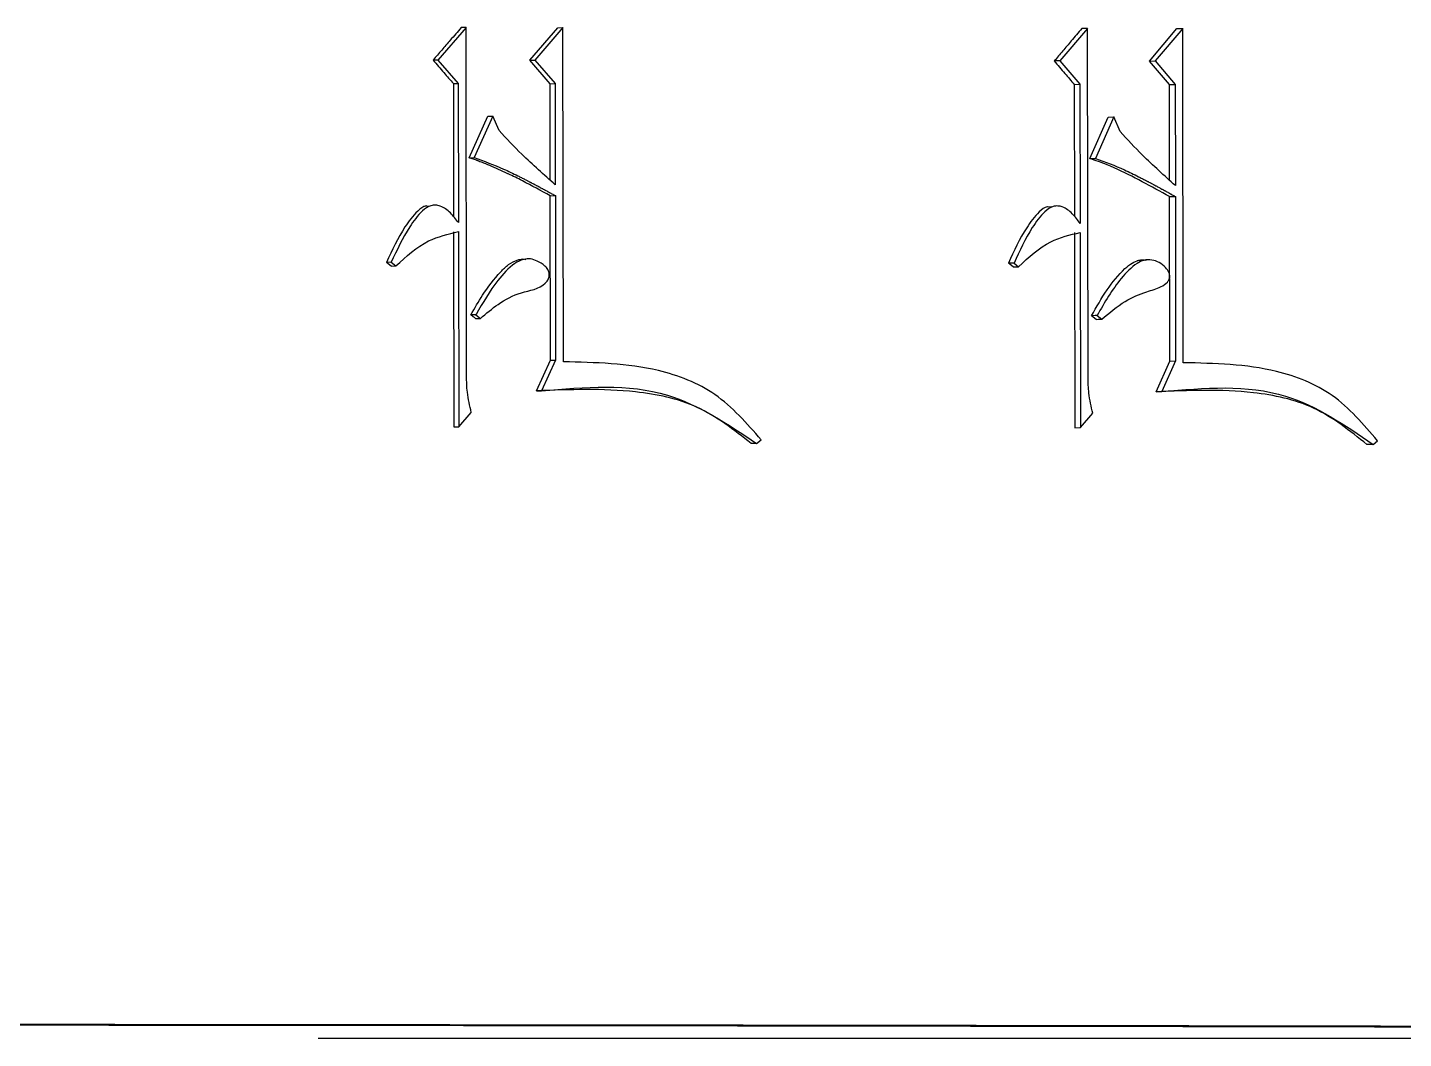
# Model space of a CAD drawing. Header units: millimetres. Extents: x 1726 to 4771, y 590 to 2743.
# Drawn here: x 3135.26 to 3143.49, y 929.48 to 935.54 of the extents above; entities that cross this region are included whole.
import ezdxf

# ---------------------------------------------------------------- set-up
doc = ezdxf.new("R2010")
doc.units = ezdxf.units.MM

msp = doc.modelspace()

# ---------------------------------------------------------------- linework, layer by layer
at = {"color": 7, "linetype": 'Continuous', "lineweight": 25}
for p, q in [((3137.8809, 935.537), (3137.7126, 935.3424)), ((3137.8809, 935.537), (3137.8517, 935.5361)), ((3137.884, 933.4493), (3137.8809, 935.537)), ((3138.263, 935.341), (3138.4307, 935.5355)), ((3138.4607, 935.5363), (3138.2928, 935.3418)), ((3138.4307, 935.5355), (3138.4607, 935.5363)), ((3138.4636, 933.5352), (3138.4607, 935.5363)), ((3141.6008, 935.532), (3141.4353, 935.3376)), ((3141.6008, 935.532), (3141.5667, 935.5312)), ((3141.6038, 933.4444), (3141.6008, 935.532)), ((3141.9711, 935.3359), (3142.1359, 935.5303)), ((3142.1707, 935.5311), (3142.0057, 935.3367)), ((3142.1359, 935.5303), (3142.1707, 935.5311)), ((3142.1736, 933.53), (3142.1707, 935.5311)), ((3137.7126, 935.3424), (3137.6836, 935.3416)), ((3137.7126, 935.3424), (3137.8346, 935.2017)), ((3138.263, 935.341), (3138.2928, 935.3418)), ((3138.3846, 935.2002), (3138.263, 935.341)), ((3138.2928, 935.3418), (3138.4145, 935.201)), ((3141.4353, 935.3376), (3141.4015, 935.3368)), ((3141.4353, 935.3376), (3141.5553, 935.1968)), ((3141.9711, 935.3359), (3142.0057, 935.3367)), ((3142.0905, 935.1951), (3141.9711, 935.3359)), ((3142.0057, 935.3367), (3142.1253, 935.1959)), ((3137.8054, 935.2008), (3137.8346, 935.2017)), ((3137.8054, 935.2008), (3137.8066, 934.4039)), ((3137.8346, 935.2017), (3137.8358, 934.3688)), ((3138.3846, 935.2002), (3138.4145, 935.201)), ((3138.3854, 934.6221), (3138.3846, 935.2002)), ((3138.4145, 935.201), (3138.4154, 934.5953)), ((3141.5212, 935.196), (3141.5553, 935.1968)), ((3141.5212, 935.196), (3141.5224, 934.4056)), ((3141.5553, 935.1968), (3141.5565, 934.3639)), ((3142.0905, 935.1951), (3142.1253, 935.1959)), ((3142.0913, 934.6219), (3142.0905, 935.1951)), ((3142.1253, 935.1959), (3142.1262, 934.5901)), ((3137.8996, 934.7572), (3138.0114, 935.0059)), ((3138.0408, 935.0068), (3137.9289, 934.7581)), ((3138.0114, 935.0059), (3138.0408, 935.0068)), ((3138.0784, 934.9202), (3138.0408, 935.0068)), ((3141.6138, 934.7523), (3141.7237, 935.0009)), ((3141.758, 935.0018), (3141.648, 934.7532)), ((3141.7237, 935.0009), (3141.758, 935.0018)), ((3141.7949, 934.9152), (3141.758, 935.0018)), ((3137.8996, 934.7572), (3137.9289, 934.7581)), ((3137.943, 934.7421), (3137.8996, 934.7572)), ((3141.6138, 934.7523), (3141.648, 934.7532)), ((3138.3855, 934.5295), (3138.4155, 934.5304)), ((3138.387, 933.5452), (3138.3855, 934.5295)), ((3138.4155, 934.5304), (3138.4169, 933.546)), ((3142.0915, 934.5244), (3142.1263, 934.5252)), ((3142.0929, 933.5401), (3142.0915, 934.5244)), ((3142.1263, 934.5252), (3142.1277, 933.5409)), ((3137.6635, 934.4671), (3137.6343, 934.4663)), ((3141.3873, 934.4624), (3141.3533, 934.4616)), ((3137.8067, 934.3138), (3137.8084, 933.1456)), ((3137.8359, 934.3147), (3137.8376, 933.1465)), ((3141.5225, 934.3089), (3141.5242, 933.1407)), ((3141.5566, 934.3098), (3141.5582, 933.1416)), ((3138.2248, 934.1477), (3138.1947, 934.1468)), ((3141.9334, 934.1417), (3141.8985, 934.1409)), ((3137.4331, 934.1312), (3137.4045, 934.1304)), ((3137.4326, 934.1087), (3137.4045, 934.1304)), ((3137.4326, 934.1087), (3137.4613, 934.1095)), ((3137.4331, 934.1312), (3137.4613, 934.1095)), ((3141.1605, 934.1265), (3141.127, 934.1257)), ((3141.1547, 934.104), (3141.127, 934.1257)), ((3141.1547, 934.104), (3141.1883, 934.1048)), ((3141.1605, 934.1265), (3141.1883, 934.1048)), ((3137.9396, 933.817), (3137.9102, 933.8162)), ((3137.9396, 933.817), (3137.9676, 933.7954)), ((3141.652, 933.7896), (3141.6244, 933.8112)), ((3141.6585, 933.8121), (3141.6861, 933.7904)), ((3137.9383, 933.7946), (3137.9676, 933.7954)), ((3138.3033, 933.3615), (3138.387, 933.5452)), ((3138.4169, 933.546), (3138.3331, 933.3623)), ((3138.387, 933.5452), (3138.4169, 933.546)), ((3142.0107, 933.3564), (3142.0929, 933.5401)), ((3142.1277, 933.5409), (3142.0453, 933.3572)), ((3142.0929, 933.5401), (3142.1277, 933.5409)), ((3138.3033, 933.3615), (3138.3331, 933.3623)), ((3142.0107, 933.3564), (3142.0453, 933.3572)), ((3137.8376, 933.1465), (3137.9124, 933.2329)), ((3141.5582, 933.1416), (3141.6318, 933.228)), ((3137.8084, 933.1456), (3137.8376, 933.1465)), ((3141.5242, 933.1407), (3141.5582, 933.1416)), ((3139.6196, 933.047), (3139.5881, 933.0462)), ((3139.6196, 933.047), (3139.6474, 933.0686)), ((3143.309, 933.0413), (3143.2727, 933.0405)), ((3143.309, 933.0413), (3143.3363, 933.0629)), ((3190.839, 929.4842), (3136.9965, 929.4842))]:
    msp.add_line(p, q, dxfattribs=at)
at = {"color": 7, "linetype": 'Continuous', "lineweight": 25, "flags": 128}
for points in [[(3137.9383, 933.7945), (3137.9311, 933.8001), (3137.924, 933.8056), (3137.9102, 933.8162)], [(3141.6585, 933.8121), (3141.6459, 933.8118), (3141.6351, 933.8115), (3141.6244, 933.8112)], [(3141.6519, 933.7896), (3141.6646, 933.7899), (3141.6754, 933.7901), (3141.6861, 933.7904)]]:
    msp.add_lwpolyline(points, dxfattribs=at)
at = {"color": 7, "linetype": 'Continuous', "lineweight": 25}
for points, knots in [([(3137.8517, 935.5361), (3137.8301, 935.5112), (3137.7913, 935.4663), (3137.7353, 935.4014), (3137.7008, 935.3615), (3137.6836, 935.3416)], [0, 0, 0, 0, 0.384798, 0.692399, 1, 1, 1, 1]), ([(3141.5667, 935.5312), (3141.5455, 935.5063), (3141.5074, 935.4614), (3141.4523, 935.3966), (3141.4184, 935.3567), (3141.4015, 935.3368)], [0, 0, 0, 0, 0.384798, 0.692399, 1, 1, 1, 1]), ([(3137.6836, 935.3416), (3137.6944, 935.3291), (3137.716, 935.3041), (3137.7567, 935.2572), (3137.7864, 935.2228), (3137.8054, 935.2008)], [0, 0, 0, 0, 0.2664015, 0.5328029, 1, 1, 1, 1]), ([(3141.4015, 935.3368), (3141.4121, 935.3243), (3141.4334, 935.2993), (3141.4733, 935.2523), (3141.5026, 935.2179), (3141.5212, 935.196)], [0, 0, 0, 0, 0.266401, 0.532803, 1, 1, 1, 1]), ([(3138.4154, 934.5953), (3138.3817, 934.6253), (3138.3143, 934.6853), (3138.1994, 934.7908), (3138.1234, 934.8721), (3138.0784, 934.9202)], [0, 0, 0, 0, 0.2895699, 0.5791714, 1, 1, 1, 1]), ([(3142.1262, 934.5901), (3142.0931, 934.6202), (3142.0268, 934.6802), (3141.9139, 934.7858), (3141.8392, 934.867), (3141.7949, 934.9152)], [0, 0, 0, 0, 0.28957, 0.579171, 1, 1, 1, 1]), ([(3137.9289, 934.7581), (3137.9884, 934.7368), (3138.0776, 934.7048), (3138.1664, 934.6612), (3138.2017, 934.6436), (3138.2158, 934.6365), (3138.2299, 934.6294), (3138.2421, 934.623), (3138.2509, 934.6185), (3138.2579, 934.6149), (3138.2649, 934.6112), (3138.2719, 934.6076), (3138.2789, 934.6039), (3138.2876, 934.5993), (3138.2946, 934.5956), (3138.3016, 934.5919), (3138.3085, 934.5882), (3138.3155, 934.5845), (3138.3242, 934.5798), (3138.3312, 934.5761), (3138.3399, 934.5714), (3138.3468, 934.5676), (3138.3538, 934.5639), (3138.3607, 934.5601), (3138.3677, 934.5564), (3138.3763, 934.5517), (3138.3833, 934.5479), (3138.3919, 934.5432), (3138.3989, 934.5394), (3138.4073, 934.5348), (3138.4123, 934.5321), (3138.4155, 934.5304)], [0, 0, 0, 0, 0.353012, 0.528911, 0.550896, 0.572881, 0.61685, 0.638835, 0.649827, 0.671812, 0.682805, 0.693797, 0.715782, 0.726774, 0.748759, 0.759751, 0.770744, 0.792728, 0.803721, 0.825705, 0.836698, 0.858683, 0.869675, 0.880667, 0.902652, 0.913644, 0.935629, 0.946622, 0.968606, 0.979599, 1, 1, 1, 1]), ([(3137.9432, 934.7438), (3137.9437, 934.7436), (3137.9447, 934.7432), (3137.948, 934.7419), (3137.9522, 934.7403), (3137.9649, 934.7354), (3137.9931, 934.7242), (3138.0547, 934.6987), (3138.1041, 934.6755), (3138.1385, 934.6593)], [0, 0, 0, 0, 0.019778, 0.039122, 0.060076, 0.084067, 0.218161, 0.455324, 1, 1, 1, 1]), ([(3142.0915, 934.5244), (3142.037, 934.5547), (3141.9688, 934.5926), (3141.8444, 934.657), (3141.742, 934.7094), (3141.6485, 934.7407), (3141.6138, 934.7523)], [0, 0, 0, 0, 0.352069, 0.440085, 0.792293, 1, 1, 1, 1]), ([(3141.648, 934.7532), (3141.7065, 934.7318), (3141.7941, 934.6998), (3141.8814, 934.6561), (3141.9161, 934.6385), (3141.93, 934.6314), (3141.9438, 934.6243), (3141.9559, 934.618), (3141.9645, 934.6134), (3141.9714, 934.6098), (3141.9783, 934.6061), (3141.9852, 934.6025), (3141.992, 934.5988), (3142.0006, 934.5942), (3142.0075, 934.5905), (3142.0143, 934.5868), (3142.0212, 934.5831), (3142.028, 934.5794), (3142.0366, 934.5747), (3142.0434, 934.571), (3142.0519, 934.5663), (3142.0588, 934.5625), (3142.0656, 934.5588), (3142.0724, 934.555), (3142.0793, 934.5512), (3142.0878, 934.5465), (3142.0946, 934.5428), (3142.1031, 934.538), (3142.1099, 934.5343), (3142.1182, 934.5297), (3142.1231, 934.527), (3142.1263, 934.5252)], [0, 0, 0, 0, 0.353012, 0.528911, 0.550896, 0.572881, 0.61685, 0.638835, 0.649827, 0.671812, 0.682805, 0.693797, 0.715782, 0.726774, 0.748759, 0.759751, 0.770744, 0.792728, 0.803721, 0.825706, 0.836698, 0.858683, 0.869675, 0.880667, 0.902652, 0.913645, 0.935629, 0.946622, 0.968606, 0.979599, 1, 1, 1, 1]), ([(3138.3855, 934.5295), (3138.33, 934.5596), (3138.2605, 934.5972), (3138.1765, 934.641), (3138.1478, 934.654), (3138.1335, 934.6605)], [0, 0, 0, 0, 0.666896, 0.833618, 1, 1, 1, 1]), ([(3137.6436, 934.469), (3137.6431, 934.469), (3137.6234, 934.4667), (3137.5741, 934.4238), (3137.4902, 934.3148), (3137.4386, 934.2037), (3137.4045, 934.1304)], [0, 0, 0, 0, 0.004119, 0.144182, 0.435594, 1, 1, 1, 1]), ([(3137.8358, 934.3688), (3137.8206, 934.389), (3137.7906, 934.4288), (3137.7417, 934.4656), (3137.6992, 934.4747), (3137.6606, 934.47), (3137.6024, 934.4275), (3137.5194, 934.3137), (3137.4674, 934.2037), (3137.4331, 934.1312)], [0, 0, 0, 0, 0.120783, 0.237942, 0.284243, 0.33082, 0.424981, 0.62081, 1, 1, 1, 1]), ([(3141.3624, 934.4642), (3141.3618, 934.4642), (3141.3424, 934.4619), (3141.2938, 934.419), (3141.2114, 934.31), (3141.1605, 934.1989), (3141.127, 934.1257)], [0, 0, 0, 0, 0.004682, 0.144639, 0.435827, 1, 1, 1, 1]), ([(3141.5565, 934.3639), (3141.5415, 934.3841), (3141.512, 934.4239), (3141.464, 934.4608), (3141.4222, 934.4699), (3141.3841, 934.4652), (3141.327, 934.4227), (3141.2454, 934.3089), (3141.1942, 934.199), (3141.1605, 934.1265)], [0, 0, 0, 0, 0.120818, 0.238007, 0.284295, 0.33086, 0.424999, 0.620775, 1, 1, 1, 1]), ([(3137.4613, 934.1095), (3137.5232, 934.1666), (3137.6327, 934.2674), (3137.7743, 934.3003), (3137.8359, 934.3147)], [0, 0, 0, 0, 0.565391, 1, 1, 1, 1]), ([(3141.1883, 934.1048), (3141.2491, 934.1618), (3141.3568, 934.2626), (3141.496, 934.2955), (3141.5566, 934.3098)], [0, 0, 0, 0, 0.5653913, 1, 1, 1, 1]), ([(3137.9102, 933.8162), (3137.9327, 933.856), (3137.9845, 933.9477), (3138.0616, 934.0477), (3138.1341, 934.1201), (3138.1834, 934.1453), (3138.2209, 934.1539), (3138.236, 934.1497), (3138.2387, 934.1489)], [0, 0, 0, 0, 0.277517, 0.638853, 0.769789, 0.902268, 0.982593, 1, 1, 1, 1]), ([(3137.9676, 933.7954), (3138.002, 933.8247), (3138.0762, 933.8882), (3138.2072, 933.9575), (3138.3258, 933.9705), (3138.3709, 934.0227), (3138.379, 934.0451), (3138.3798, 934.0683), (3138.3708, 934.0912), (3138.3471, 934.1168), (3138.3115, 934.1379), (3138.2677, 934.1543), (3138.2198, 934.1496), (3138.1469, 934.1127), (3138.0476, 933.9995), (3137.9803, 933.8888), (3137.94, 933.8178), (3137.9395, 933.817)], [0, 0, 0, 0, 0.1178095, 0.2548484, 0.3910306, 0.4108572, 0.4306544, 0.450876, 0.4686115, 0.491916, 0.5400031, 0.5767606, 0.6139394, 0.6646402, 0.7894502, 0.9977588, 1, 1, 1, 1]), ([(3141.6244, 933.8112), (3141.6539, 933.8637), (3141.711, 933.9653), (3141.7956, 934.0704), (3141.8638, 934.1271), (3141.9069, 934.1453), (3141.9371, 934.148), (3141.9512, 934.1435), (3141.9517, 934.1433)], [0, 0, 0, 0, 0.363641, 0.703842, 0.817489, 0.906828, 0.996516, 1, 1, 1, 1]), ([(3141.6861, 933.7904), (3141.7313, 933.8289), (3141.813, 933.8985), (3141.9387, 933.9524), (3142.0281, 933.9755), (3142.0721, 934.0045), (3142.0879, 934.025), (3142.0931, 934.0388), (3142.093, 934.0545), (3142.0856, 934.0761), (3142.0653, 934.1043), (3142.031, 934.1324), (3141.9849, 934.1472), (3141.9377, 934.1466), (3141.8711, 934.1124), (3141.8009, 934.0369), (3141.7237, 933.9294), (3141.6805, 933.8517), (3141.6585, 933.8121)], [0, 0, 0, 0, 0.156027, 0.282026, 0.363634, 0.404884, 0.41922, 0.430594, 0.442017, 0.458331, 0.488158, 0.530974, 0.573109, 0.616801, 0.655305, 0.770242, 0.882988, 1, 1, 1, 1]), ([(3139.6474, 933.0686), (3139.5612, 933.1675), (3139.3917, 933.362), (3138.9676, 933.5249), (3138.6545, 933.5313), (3138.4636, 933.5352)], [0, 0, 0, 0, 0.287817, 0.565935, 1, 1, 1, 1]), ([(3143.3363, 933.0629), (3143.2517, 933.1618), (3143.0853, 933.3564), (3142.6688, 933.5195), (3142.3611, 933.526), (3142.1736, 933.53)], [0, 0, 0, 0, 0.287817, 0.565935, 1, 1, 1, 1]), ([(3137.9124, 933.2329), (3137.903, 933.2727), (3137.8862, 933.3438), (3137.8846, 933.417), (3137.884, 933.4493)], [0, 0, 0, 0, 0.5588348, 1, 1, 1, 1]), ([(3138.3331, 933.3623), (3138.5923, 933.3846), (3139.0576, 933.4246), (3139.4471, 933.1629), (3139.6196, 933.047)], [0, 0, 0, 0, 0.5570698, 1, 1, 1, 1]), ([(3141.6318, 933.228), (3141.6226, 933.2678), (3141.6061, 933.3389), (3141.6045, 933.4121), (3141.6038, 933.4444)], [0, 0, 0, 0, 0.558835, 1, 1, 1, 1]), ([(3142.0453, 933.3572), (3142.3, 933.3794), (3142.7573, 933.4192), (3143.1396, 933.1573), (3143.309, 933.0413)], [0, 0, 0, 0, 0.55707, 1, 1, 1, 1]), ([(3139.5881, 933.0462), (3139.4838, 933.128), (3139.2777, 933.2898), (3138.8237, 933.382), (3138.5007, 933.3693), (3138.3033, 933.3615)], [0, 0, 0, 0, 0.284866, 0.563033, 1, 1, 1, 1]), ([(3143.2727, 933.0405), (3143.1703, 933.1224), (3142.968, 933.2843), (3142.5221, 933.3767), (3142.2046, 933.3641), (3142.0107, 933.3564)], [0, 0, 0, 0, 0.284866, 0.563033, 1, 1, 1, 1]), ([(3163.27, 929.4842), (3162.0922, 929.4906), (3159.9049, 929.5025), (3155.353, 929.521), (3150.8005, 929.5361), (3144.8676, 929.5506), (3138.7302, 929.5611), (3132.3812, 929.5657), (3126.8559, 929.5666), (3123.8612, 929.5641), (3122.1734, 929.5628)], [0, 0, 0, 0, 0.101765, 0.188994, 0.363628, 0.450856, 0.625489, 0.800117, 0.887346, 1, 1, 1, 1]), ([(3122.1831, 929.5691), (3124.4044, 929.5705), (3129.2359, 929.5734), (3135.2445, 929.57), (3141.501, 929.563), (3146.3767, 929.5538), (3152.2605, 929.5383), (3156.7692, 929.5225), (3161.2987, 929.5032), (3163.4833, 929.4909), (3164.671, 929.4842)], [0, 0, 0, 0, 0.1431566, 0.3113722, 0.3953991, 0.5636195, 0.6476465, 0.8158671, 0.8998941, 1, 1, 1, 1])]:
    msp.add_open_spline(points, degree=3, knots=knots, dxfattribs=at)

doc.saveas('drawing.dxf')
